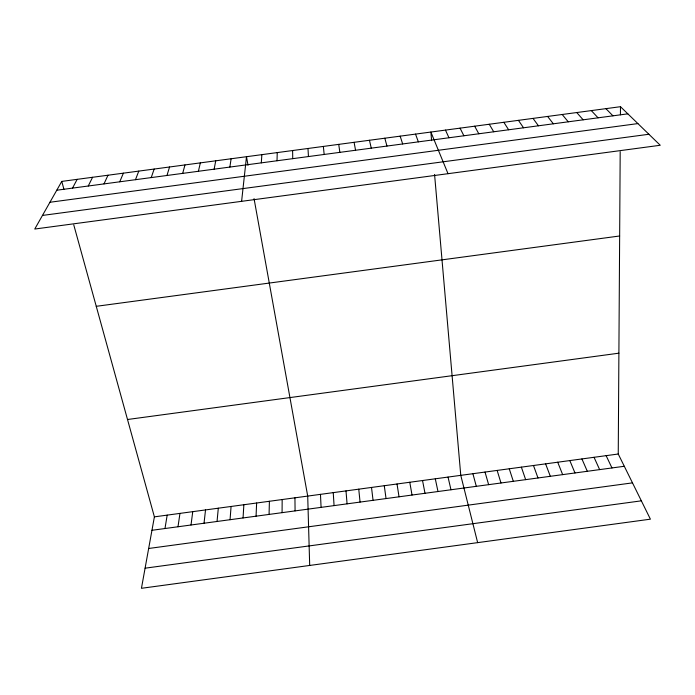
<?xml version="1.0" encoding="UTF-8"?>
<svg xmlns="http://www.w3.org/2000/svg" width="695" height="695" viewBox="0 0 695 695"><rect width="100%" height="100%" fill="white"/><g stroke="black" fill="none" stroke-linecap="round" stroke-linejoin="round"><path stroke-width="1.04" d="M282.074 512.658L282.17 499.549M73.766 224.876L154.394 516.854L141.441 588.3L650.407 519.174L618.246 454.017L620.192 151.692M620.427 114.814L620.479 106.7L61.768 181.404L34.75 229.037L660.25 145.264L620.479 106.7M269.069 514.422L269.399 501.277M277.018 160.762L277.244 152.596M256.064 516.185L256.629 503.006M243.059 517.949L243.858 504.735M261.303 162.865L261.867 154.646M230.054 519.712L231.079 506.464M217.04 521.476L218.308 508.201M241.608 201.333L246.49 156.705L248.028 165.202M204.026 523.239L205.529 509.93M191.012 525.003L192.75 511.659M177.998 526.767L179.962 513.388M229.863 167.069L231.114 158.764M164.976 528.53L167.182 515.125M214.138 169.172L215.728 160.814M198.414 171.274L200.342 162.873M182.689 173.376L184.957 164.932M166.956 175.479L169.563 166.991M151.223 177.59L154.168 169.05M135.482 179.692L138.774 171.109M119.749 181.795L123.38 173.168M104.007 183.897L107.977 175.227M88.256 186.008L92.574 177.286M72.515 188.11L77.171 179.345M154.394 516.854L618.246 454.017M151.962 530.294L624.292 466.276M148.661 548.485L632.485 482.869M145.09 568.189L641.355 500.834M56.764 190.222L627.846 113.841M49.936 202.262L637.897 123.588M42.465 215.433L648.895 134.257M96.257 306.313L619.645 235.987M127.515 419.502L618.889 353.182M605.91 108.646L612.947 115.83M591.332 110.601L598.056 117.829M576.754 112.547L583.157 119.818M562.177 114.493L568.249 121.807M547.599 116.447L553.35 123.806M533.013 118.393L538.443 125.795M518.427 120.348L523.535 127.793M503.84 122.294L508.627 129.783M489.254 124.249L493.719 131.781M474.659 126.195L478.803 133.77M460.064 128.149L463.886 135.768M606.136 455.659L611.965 467.952M445.469 130.104L448.97 137.766M594.034 457.301L599.646 469.62M581.923 458.943L587.318 471.288M569.822 460.577L574.982 472.965M448.023 173.689L430.874 132.05L431.621 140.651M557.711 462.218L562.655 474.633M545.601 463.86L550.327 476.301M415.523 134.109L418.355 141.858M533.482 465.502L537.991 477.978M521.372 467.144L525.655 479.646M509.253 468.786L513.318 481.322M400.164 136.159L402.666 143.961M497.142 470.428L500.982 482.99M485.023 472.07L488.637 484.667M61.768 181.404L63.931 189.249M384.813 138.209L386.967 146.054M472.904 473.712L476.301 486.335M477.647 542.639L460.776 475.354L434.566 174.436M448.032 477.074L450.977 489.767M369.453 140.268L371.269 148.157M435.287 478.803L437.989 491.53M422.534 480.532L425.01 493.285M354.085 142.319L355.562 150.259M254.049 198.614L307.711 496.091L309.692 565.452M409.781 482.261L412.022 495.049M397.027 483.989L399.034 496.812M338.726 144.369L339.864 152.353M384.274 485.718L386.046 498.567M371.512 487.447L373.059 500.33M358.759 489.167L360.062 502.094M323.357 146.428L324.157 154.455M345.997 490.896L347.074 503.849M333.235 492.625L334.078 505.613M307.989 148.478L308.45 156.557M320.473 494.353L321.081 507.376M292.621 150.537L292.734 158.66M294.941 497.82L295.08 510.895"/></g></svg>
